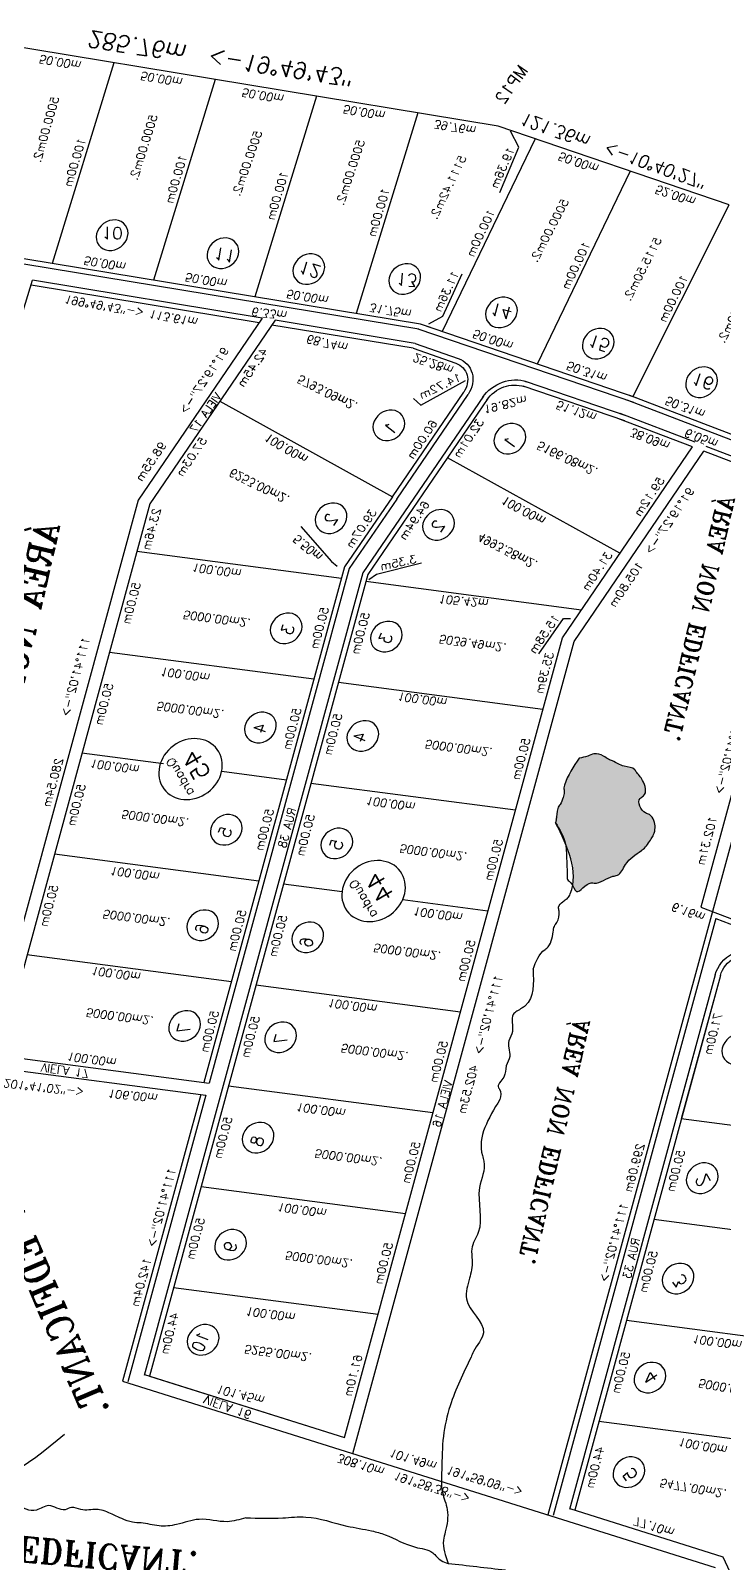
# Model space of a CAD drawing. Extents: x -23785941 to 8798891, y -8418521 to 21897894.
# Drawn here: x -3286920 to -3200502, y 5317808 to 5508656 of the extents above; entities that cross this region are included whole.
import ezdxf
from ezdxf.enums import TextEntityAlignment as Align

# ---------------------------------------------------------------- set-up
doc = ezdxf.new("R2010")
doc.units = 0
doc.header["$MEASUREMENT"] = 0
doc.header["$PDMODE"] = 34
doc.header["$PDSIZE"] = 1
doc.layers.get('0').update_dxf_attribs({"linetype": 'CONTINUOUS'})
for name, color, linetype in [('CALCADA', 3, 'CONTINUOUS'), ('REG60_100', 2, 'CONTINUOUS'), ('RUA', 1, 'CONTINUOUS'), ('TER_POLI', 5, 'CONTINUOUS'), ('VEGE', 102, 'CONTINUOUS'), ('VIEWPORT', 7, 'CONTINUOUS')]:
    doc.layers.add(name, color=color, linetype=linetype)
doc.styles.add('1_5MM', font='romans.shx', dxfattribs={"height": 6})
doc.styles.add('1MM', font='romans.shx', dxfattribs={"height": 4})
doc.styles.add('2MM', font='romans.shx', dxfattribs={"height": 8})
doc.styles.add('3MM', font='romans.shx', dxfattribs={"height": 12})

# ---------------------------------------------------------------- blocks, each defined once
blk = doc.blocks.new('A$C3D774E76')
h = blk.add_hatch(color=140)
edge = h.paths.add_edge_path()
edge.add_spline(control_points=[(-26173.18, -2432.22), (-26172.46, -2433.38), (-26171.22, -2435.41), (-26170.58, -2439.5), (-26167.08, -2441.63), (-26163.85, -2442.33), (-26160.45, -2444.29), (-26155.96, -2445.67), (-26152.7, -2449.42), (-26148.5, -2449.2), (-26144.2, -2449.83), (-26136.95, -2447.69), (-26138.35, -2441.2), (-26131.3, -2440.36), (-26127.62, -2443.07), (-26122.97, -2442.7), (-26118.91, -2440.25), (-26116.9, -2435.59), (-26115.42, -2432.74), (-26115.54, -2427.15), (-26116.13, -2421.58), (-26111.51, -2415.78), (-26115.12, -2410.79), (-26114.23, -2405.66), (-26119.29, -2401.89), (-26116.08, -2394.06), (-26120.49, -2395.42), (-26121.98, -2395.64)], knot_values=[33.775311, 33.775311, 33.775311, 33.775311, 37.834704, 40.877183, 45.689406, 48.732265, 50.885538, 57.343624, 62.955664, 63.91794, 69.695474, 77.456178, 79.379944, 87.318646, 89.470184, 93.323166, 100.262978, 102.413989, 108.498332, 109.460215, 119.127056, 125.2114, 127.363279, 136.488873, 137.850832, 145.605827, 149.433359, 149.433359, 149.433359, 149.433359], degree=3, periodic=0)
edge.add_spline(control_points=[(-26121.98, -2395.64), (-26129.58, -2403.19), (-26141.52, -2404.74), (-26153.46, -2406.3)], knot_values=[44.574138, 44.574138, 44.574138, 44.574138, 77.286616, 77.286616, 77.286616, 77.286616], degree=3, periodic=0)
edge.add_spline(control_points=[(-26153.46, -2406.3), (-26155.32, -2406.69), (-26156.65, -2409.11), (-26159.04, -2411.06), (-26159.77, -2413.38), (-26161.47, -2415.55), (-26163.25, -2417.81), (-26165.38, -2418.36), (-26169.36, -2422.91), (-26171.35, -2427.78), (-26173.18, -2432.22)], knot_values=[0, 0, 0, 0, 5.68909, 7.049675, 9.200687, 12.670317, 15.391488, 17.544762, 18.905347, 33.191019, 33.191019, 33.191019, 33.191019], degree=3, periodic=0)
for p, q in [((-26149.35, -2204.31), (-26053.97, -2099.06)), ((-26053.97, -2099.06), (-25794.07, -2264.52)), ((-26314.63, -2404.52), (-26047.78, -2110.11)), ((-26049.92, -2108.75), (-25962.21, -2164.59)), ((-26047.78, -2110.11), (-25962.21, -2164.59)), ((-26416.29, -2340.98), (-26227.89, -2133.12)), ((-26227.89, -2133.12), (-26147.5, -2205.99)), ((-26411.13, -2344.21), (-26227.48, -2141.6)), ((-26227.48, -2141.6), (-26151.53, -2210.43)), ((-26077.33, -2142.71), (-26003.24, -2209.86)), ((-25962.21, -2164.59), (-26228.48, -2458.37)), ((-25952.98, -2163.35), (-26223.31, -2461.6)), ((-26261.06, -2178.64), (-26186.96, -2245.8)), ((-26110.91, -2179.76), (-26036.82, -2246.91)), ((-26324.98, -2398.07), (-26153.39, -2208.76)), ((-26294.63, -2215.69), (-26220.54, -2282.85)), ((-26144.49, -2216.81), (-26070.39, -2283.96)), ((-26068.22, -2439.45), (-25867.38, -2217.86)), ((-26039.13, -2425.23), (-25861.17, -2228.88)), ((-25863.31, -2227.52), (-25796.13, -2270.28)), ((-26328.21, -2252.74), (-26298.64, -2279.55)), ((-26178.07, -2253.85), (-26103.97, -2321.01)), ((-25742.53, -2395.79), (-25890.72, -2261.48)), ((-25796.13, -2270.28), (-25757.53, -2263.43)), ((-26466.09, -2274.09), (-26540.34, -2361.54)), ((-26361.79, -2289.79), (-26287.7, -2356.94)), ((-26211.65, -2290.9), (-26190.41, -2310.14)), ((-26277.58, -2298.63), (-26254.12, -2319.9)), ((-25861.3, -2355.62), (-25924.29, -2298.53)), ((-26402.73, -2490.83), (-26612.94, -2312.36)), ((-26395.37, -2326.83), (-26321.28, -2393.99)), ((-26245.22, -2327.95), (-26171.12, -2395.11)), ((-26168.44, -2330.06), (-26137.55, -2358.06)), ((-25809.69, -2469.89), (-25957.87, -2335.57)), ((-26453.92, -2434.91), (-26416.29, -2340.98)), ((-26449.09, -2439.01), (-26411.13, -2344.21)), ((-26452.94, -2432.46), (-26538.72, -2359.63)), ((-26452.94, -2432.46), (-26538.72, -2359.63)), ((-26278.79, -2365), (-26204.7, -2432.15)), ((-26606, -2449.42), (-26541.28, -2373.2)), ((-26040.99, -2423.55), (-25993.3, -2370.94)), ((-26039.13, -2425.23), (-25991.45, -2372.62)), ((-25843.26, -2506.93), (-25991.45, -2372.62)), ((-26355.3, -2393.04), (-26331.18, -2394.89)), ((-26331.18, -2394.89), (-26327.61, -2395.67)), ((-26432.33, -2397.16), (-26339.5, -2434.34)), ((-26339.5, -2434.34), (-26324.98, -2398.07)), ((-26312.37, -2402.05), (-26234.27, -2472.83)), ((-26567.89, -2481.79), (-26503.17, -2405.56)), ((-26351.06, -2495.45), (-26314.63, -2404.52)), ((-26311.96, -2407.67), (-26312.11, -2403.52)), ((-26302.86, -2427.12), (-26311.96, -2407.67)), ((-26394.96, -2481.69), (-26448.11, -2436.56)), ((-26339.5, -2434.34), (-26361.15, -2488.38)), ((-26142.3, -2512.25), (-26073.59, -2436.44)), ((-26073.59, -2436.44), (-25954.78, -2502.94)), ((-26529.78, -2514.15), (-26465.05, -2437.92)), ((-26137.13, -2515.48), (-26068.22, -2439.45)), ((-26228.9, -2445.49), (-26236.14, -2463.94)), ((-26245.95, -2501.98), (-26338.78, -2464.81)), ((-26228.48, -2458.37), (-26267.93, -2556.87)), ((-26223.31, -2461.6), (-26262.65, -2559.82)), ((-26236.14, -2463.94), (-26234.01, -2466.45)), ((-26491.66, -2546.51), (-26426.94, -2470.28)), ((-26373.91, -2468.38), (-26368.92, -2469.35)), ((-26368.92, -2469.35), (-26365.51, -2492.08)), ((-26394.96, -2481.69), (-26375.55, -2493.25)), ((-26393.03, -2496.71), (-26402.75, -2490.82)), ((-26305.75, -2549.52), (-26402.73, -2490.83)), ((-26444.79, -2582.27), (-26393.02, -2496.71)), ((-26399.19, -2501), (-26400.28, -2493.67)), ((-26410.86, -2519.2), (-26399.19, -2501)), ((-26299.54, -2539.25), (-26345.31, -2511.55)), ((-26402.01, -2608.15), (-26350.24, -2522.6)), ((-26267.93, -2556.87), (-26302.82, -2537.34)), ((-25841.77, -2809.14), (-26308.68, -2547.81)), ((-26307.21, -2548.64), (-26357.52, -2635.07)), ((-26433.19, -2554.94), (-26446.27, -2574.16)), ((-26179.91, -2606.13), (-26262.65, -2559.82)), ((-26446.27, -2574.16), (-26455.42, -2575.35))]:
    blk.add_line(p, q)
at = {"color": 5}
blk.add_line((-26299.54, -2539.25), (-26345.31, -2511.55), dxfattribs=at)
for centre in [(-26046.4, -2139.42), (-26077.58, -2174.89), (-26113.73, -2213.63), (-26182.88, -2216.87), (-26219.29, -2250.44), (-26148.63, -2248.75), (-25860.31, -2258.8), (-26251.81, -2284.62), (-26181.94, -2285.42), (-25893.27, -2291.8), (-26283.94, -2324.45), (-26212.12, -2321.17), (-25925.86, -2328.56), (-26317.31, -2360.43), (-26248.92, -2359.44), (-25960.27, -2364.28), (-26283.07, -2394.64), (-26534.65, -2402.57), (-26349.39, -2406.27), (-26003.02, -2411.78), (-26493.08, -2438.04), (-26313.59, -2443.59), (-26370.34, -2452.21), (-26460.07, -2465.01), (-26327.54, -2492.64), (-26426.41, -2497.24), (-26382.76, -2523.46), (-26339.97, -2550.28), (-26292.14, -2577.51)]:
    blk.add_circle(centre, 7.5)
for centre in [(-26288.07, -2287.91), (-26180.95, -2321.78)]:
    blk.add_circle(centre, 15, dxfattribs=at)
for centre, radius, start, end in [((-26370.43, -2484.66), 10, 239.2099, 338.17119), ((-26337.64, -2499.74), 14.08, 158.66266, 239.25235)]:
    blk.add_arc(centre, radius, start, end)
at = {"color": 140}
for points, end_tangent in [([(-26049.53, -2063.54), (-26064.43, -2005.23), (-26067.32, -2002.35), (-26068.28, -1998.5), (-26070.21, -1995.62), (-26074.06, -1991.77), (-26075.98, -1986.96), (-26088.5, -1981.19), (-26091.39, -1973.49), (-26091.39, -1972.53), (-26094.28, -1969.64), (-26096.2, -1966.76), (-26096.2, -1965.8), (-26098.13, -1960.99), (-26099.09, -1959.06), (-26100.05, -1956.18), (-26101.02, -1953.29), (-26103.91, -1951.37), (-26104.87, -1948.48), (-26107.17, -1946.4)], (0.332494, 0.943105)), ([(-26173.18, -2432.22), (-26166.46, -2419.61), (-26165.5, -2418.65), (-26163.57, -2417.69), (-26161.64, -2415.76), (-26159.72, -2412.88), (-26158.76, -2410.96), (-26157.79, -2409.99), (-26153.46, -2406.3)], (0.97879, 0.204866))]:
    blk.add_spline(points, degree=3, dxfattribs=dict(at, end_tangent=end_tangent))
for points, start_tangent in [([(-25959.1, -2107.23), (-25963.18, -2099.45), (-25972.8, -2089.83), (-25977.62, -2080.21), (-25982.43, -2073.48), (-25989.17, -2067.71), (-25992.06, -2064.82), (-25996.87, -2061.94), (-26000.72, -2060.01), (-26007.46, -2056.17), (-26008.43, -2055.2), (-26013.24, -2049.43), (-26017.09, -2046.55), (-26018.05, -2043.66), (-26024.79, -2038.85), (-26026.72, -2033.08), (-26035.38, -2027.31), (-26041.16, -2023.46), (-26043.2, -2020.58), (-26045.75, -2021.12)], (0.70932, -0.704887)), ([(-25959.1, -2107.23), (-25947.7, -2120.61), (-25940.96, -2129.27), (-25924.59, -2141.78), (-25914.96, -2149.47), (-25909.19, -2153.32), (-25894.74, -2161.01), (-25887.04, -2165.82), (-25881.27, -2166.78), (-25877.92, -2168.57)], (-0.810076, 0.586325)), ([(-25877.92, -2168.57), (-25857.56, -2187.65)], (-0.72969, 0.683778)), ([(-26055.24, -2311.76), (-26037.31, -2290.38), (-26034.42, -2289.42), (-26024.79, -2280.76), (-26006.5, -2268.26), (-26001.69, -2261.52), (-25996.87, -2258.64), (-25993.02, -2255.75), (-25990.13, -2252.87), (-25982.43, -2246.13), (-25963.18, -2243.25), (-25958.36, -2234.59), (-25956.73, -2232.21)], (-0.778008, -0.628255)), ([(-26099.35, -2358.8), (-26103.91, -2368.44), (-26103.91, -2369.4), (-26108.72, -2376.13), (-26110.65, -2378.06), (-26111.61, -2379.98), (-26115.46, -2383.83), (-26117.39, -2384.79), (-26118.35, -2387.68), (-26118.35, -2388.64), (-26118.35, -2390.56), (-26119.31, -2392.49), (-26153.46, -2406.3)], (0.751507, 0.659725)), ([(-26153.46, -2406.3), (-26141.48, -2404.09), (-26137.62, -2402.17), (-26132.81, -2399.28), (-26128, -2396.39), (-26126.07, -2395.43), (-26123.66, -2395.74), (-26118.37, -2395.43), (-26117.41, -2403.13), (-26116.44, -2404.09), (-26113.56, -2412.75), (-26112.59, -2414.67), (-26114.52, -2420.44), (-26115.48, -2430.06), (-26115.48, -2431.02), (-26117.41, -2436.79), (-26118.37, -2438.72), (-26124.14, -2442.57), (-26128, -2442.57), (-26129.92, -2441.6), (-26137.62, -2443.53), (-26137.62, -2445.45), (-26144.36, -2449.3), (-26150.14, -2449.3), (-26151.1, -2449.3), (-26155.92, -2446.41), (-26161.69, -2443.53), (-26163.62, -2442.57), (-26166.51, -2441.6), (-26170.36, -2438.72), (-26171.32, -2435.83), (-26173.18, -2432.22)], (0.605368, 0.795945))]:
    blk.add_spline(points, degree=3, dxfattribs=dict(at, start_tangent=start_tangent))
for points in [[(-25956.73, -2232.21), (-25942.92, -2211.53), (-25932.33, -2200.95), (-25918.85, -2191.33), (-25909.22, -2185.56), (-25900.56, -2182.67), (-25891.89, -2175.94), (-25889, -2173.05), (-25877.92, -2168.57)], [(-26099.35, -2358.8), (-26086.55, -2346.18), (-26086.55, -2344.25), (-26086.55, -2339.44), (-26079.81, -2334.63), (-26076.92, -2330.79), (-26074.03, -2328.86), (-26070.18, -2326.94), (-26067.29, -2323.09), (-26063.44, -2319.24), (-26060.55, -2314.43), (-26059.59, -2314.43), (-26055.24, -2311.76)]]:
    blk.add_spline(points, degree=3, dxfattribs=at)
for p in [(-26402.73, -2490.83), (-26299.54, -2539.25), (-26461.35, -2572.24)]:
    blk.add_point(p)
at = {"layer": 'CALCADA'}
for p, q in [((-26147.5, -2205.99), (-26052.11, -2100.74)), ((-26316.79, -2403.18), (-26049.64, -2108.43)), ((-26322.82, -2399.41), (-26151.53, -2210.43)), ((-26064.26, -2438.8), (-25865.53, -2219.54)), ((-26040.99, -2423.55), (-25863.02, -2227.2)), ((-26401.11, -2488.93), (-26611.28, -2310.48)), ((-26453.92, -2434.91), (-26540.34, -2361.54)), ((-26337.18, -2435.27), (-26322.82, -2399.41)), ((-26353.38, -2494.52), (-26316.79, -2403.18)), ((-26337.18, -2435.27), (-26358.83, -2489.31)), ((-26396.42, -2483.73), (-26449.09, -2439.01)), ((-26064.26, -2438.8), (-25953.56, -2500.76)), ((-26396.42, -2483.73), (-26376.83, -2495.4)), ((-26304.46, -2547.38), (-26401.44, -2488.69)), ((-26300.83, -2541.39), (-26346.6, -2513.69)), ((-26269.15, -2559.05), (-26304.04, -2539.52)), ((-25840.55, -2806.96), (-26307.46, -2545.63)), ((-26181.13, -2608.32), (-26263.87, -2562))]:
    blk.add_line(p, q, dxfattribs=at)
for centre, radius, start, end in [((-26030.29, -2433.25), 14.44, 137.81147, 240.76425), ((-26370.43, -2484.66), 12.5, 239.2099, 338.17119), ((-26337.64, -2499.74), 16.58, 158.66266, 239.25235)]:
    blk.add_arc(centre, radius, start, end, dxfattribs=at)
at = {"layer": 'TER_POLI'}
for p, q in [((-26461.35, -2572.24), (-26679.18, -2387.29)), ((-26357.52, -2635.07), (-26461.35, -2572.24))]:
    blk.add_line(p, q, dxfattribs=at)
at = {"layer": 'VIEWPORT'}
blk.add_arc((-26030.29, -2433.25), 11.94, 137.81147, 240.76425, dxfattribs=at)
for p in [(-26039.13, -2425.23), (-26394.96, -2481.69), (-26361.15, -2488.38), (-26375.55, -2493.25), (-26350.76, -2494.61), (-26345.31, -2511.55), (-26307.21, -2548.64)]:
    blk.add_point(p, dxfattribs=at)
at = {"style": '1MM'}
for s, rotation, p in [('6.16m', 329.8681, (-26075.24, -2430.68)), ('6.33m', 316.76914, (-26453.52, -2438.84)), ('102.31m', 47.81147, (-26099.69, -2456.59))]:
    blk.add_text(s, height=4, rotation=rotation, dxfattribs=at).set_placement(p, align=Align.MIDDLE)
at = {"color": 1, "style": '2MM'}
for s, height, rotation, p in [('285.76m  <-19%%d49\'43"', 8, 318.89195, (-26574.39, -2489.78)), ('121.36m  <-10%%d40\'27"', 6, 329.41222, (-26415.25, -2607.78))]:
    blk.add_text(s, height=height, rotation=rotation, dxfattribs=at).set_placement(p, align=Align.MIDDLE)
at = {"attachment_point": 1}
for s, insert, char_height, width, rotation, style in [('VIELA 16', (-26020.27, -2122.36), 4, 603.212, 329.37788, '1MM'), ('10', (-26051.89, -2140.51), 6, 2.438, 54.73465, '1_5MM'), ('VIELA 17', (-26208.3, -2152.25), 4, 603.212, 318.34337, '1MM'), ('9', (-26081, -2174.23), 6, 7.631, 46.36252, '1_5MM'), ('7', (-26186.04, -2215.93), 6, 3.942, 47.92089, '1_5MM'), ('8', (-26116.72, -2212.57), 6, 4.927, 47.81261, '1_5MM'), ('6', (-26222.21, -2249.51), 6, 3.942, 49.88006, '1_5MM'), ('7', (-26151.75, -2248.35), 6, 3.942, 48.30635, '1_5MM'), ('5', (-25861.84, -2255.64), 6, 8.212, 0.07022, '1_5MM'), ('5', (-26255.32, -2284.13), 6, 8.212, 53.2236, '1_5MM'), ('6', (-26184.61, -2283.52), 6, 3.942, 43.12387, '1_5MM'), ('VIELA 16', (-26080.53, -2297.02), 4, 603.212, 47.41244, '1MM'), ('4', (-25896.36, -2289.22), 6, 5.226, 1.97758, '1_5MM'), ('5', (-26215.85, -2321.08), 6, 8.212, 50.62171, '1_5MM'), ('4', (-26287.99, -2324.61), 6, 5.226, 51.63729, '1_5MM'), ('3', (-25927.57, -2325.75), 6, 7.465, 2.85322, '1_5MM'), ('3', (-26320.57, -2361.21), 6, 7.465, 51.69154, '1_5MM'), ('4', (-26253.5, -2358.75), 6, 5.226, 55.84261, '1_5MM'), ('2', (-25962.67, -2361.15), 6, 11.198, 6.58516, '1_5MM'), ('VIELA 17', (-26437.63, -2398.16), 4, 603.212, 69.19746, '1MM'), ('3', (-26286.75, -2394.67), 6, 7.465, 55.41599, '1_5MM'), ('10', (-26536.21, -2397.72), 6, 2.438, 310.62491, '1_5MM'), ('2', (-26352.86, -2407.07), 6, 11.198, 67.79508, '1_5MM'), ('11', (-26493.56, -2432.78), 6, 3.251, 319.69318, '1_5MM'), ('2', (-26317.17, -2444.27), 6, 11.198, 67.99528, '1_5MM'), ('1', (-26372.24, -2453.38), 6, 1.625, 71.63193, '1_5MM'), ('12', (-26462.19, -2460.01), 6, 3.251, 327.45201, '1_5MM'), ('1', (-26329.59, -2492.99), 6, 1.625, 70.12549, '1_5MM'), ('13', (-26426.6, -2492.33), 6, 1.625, 314.37647, '1_5MM'), ('14', (-26385.85, -2518.43), 6, 11.198, 325.58919, '1_5MM'), ('15', (-26342.61, -2545.53), 6, 7.465, 328.13512, '1_5MM'), ('16', (-26294.95, -2573.04), 6, 5.226, 328.53025, '1_5MM')]:
    blk.add_mtext(s, dxfattribs=dict(at, insert=insert, char_height=char_height, width=width, rotation=rotation, style=style))
at = {"color": 1, "char_height": 4, "attachment_point": 1, "rotation": 5.03393, "style": '1MM'}
for insert in [(-26299.14, -2280.93), (-26192.02, -2314.81)]:
    blk.add_mtext('Quadra', dxfattribs=dict(at, insert=insert))
at = {"color": 1, "char_height": 8, "width": 20.682, "attachment_point": 1, "rotation": 5.03393, "style": '2MM'}
for s, insert in [('45', (-26296.27, -2287.71)), ('44', (-26189.15, -2321.59))]:
    blk.add_mtext(s, dxfattribs=dict(at, insert=insert))
at = {"layer": 'REG60_100', "style": '1MM'}
for s, rotation, p in [('44.00m', 47.81147, (-26059.6, -2129.1)), ('101.45m', 324.21349, (-26011.81, -2138.36)), ('50.00m', 47.81425, (-26091.16, -2163.92)), ('100.00m', 317.81147, (-26197.26, -2174.23)), ('100.00m', 317.81147, (-26036.09, -2170.93)), ('61.10m', 47.81147, (-25985.68, -2184.54)), ('50.00m', 47.81147, (-26274.88, -2199.86)), ('50.00m', 47.81425, (-26124.74, -2200.97)), ('100.00m', 317.81147, (-26225.51, -2206.05)), ('100.00m', 317.81147, (-26069.81, -2210.35)), ('50.00m', 47.81369, (-26173.14, -2224.59)), ('50.00m', 47.81425, (-26022.99, -2225.7)), ('50.00m', 47.81147, (-26308.46, -2236.9)), ('100.00m', 317.81147, (-26261.39, -2239.74)), ('50.00m', 47.81425, (-26158.31, -2238.02)), ('100.00m', 317.81147, (-26105.69, -2244.04)), ('44.00m', 47.81147, (-25872.98, -2247.87)), ('77.10m', 327.51813, (-25829.68, -2253.35)), ('100.00m', 317.81147, (-26312.23, -2261.18)), ('50.00m', 47.81147, (-26206.71, -2261.64)), ('50.00m', 47.81425, (-26056.57, -2262.75)), ('50.00m', 47.81147, (-26342.04, -2273.95)), ('50.00m', 47.81425, (-26191.89, -2275.07)), ('100.00m', 317.81147, (-26139.41, -2283.47)), ('50.00m', 47.81147, (-25904.54, -2282.69)), ('100.00m', 320.19956, (-25848.19, -2292.8)), ('50.00m', 47.80925, (-26240.29, -2298.68)), ('50.00m', 47.81425, (-26090.14, -2299.8)), ('50.00m', 47.81147, (-26375.62, -2311)), ('100.00m', 317.81147, (-26328.84, -2311.43)), ('50.00m', 47.81425, (-26225.47, -2312.12)), ('50.00m', 47.81147, (-25938.12, -2319.74)), ('100.00m', 317.81147, (-25887.14, -2325.96)), ('23.46m', 47.81147, (-26400.29, -2338.21)), ('50.00m', 47.81369, (-26273.87, -2335.73)), ('100.00m', 317.81147, (-26151.27, -2339.06)), ('50.00m', 47.80313, (-26123.72, -2336.84)), ('100.00m', 317.81147, (-26362.56, -2350.85)), ('50.00m', 47.81425, (-26259.04, -2349.17)), ('100.00m', 317.81147, (-26211.88, -2351.57)), ('50.00m', 47.81147, (-25971.7, -2356.78)), ('57.03m', 68.17119, (-26418.02, -2372.18)), ('50.00m', 47.80925, (-26307.45, -2372.78)), ('50.00m', 47.82536, (-26157.3, -2373.89)), ('50.00m', 47.81425, (-26292.62, -2386.22)), ('50.00m', 319.66675, (-26524.82, -2392.42)), ('5.50m', 347.85889, (-26344.09, -2389.87)), ('100.00m', 317.81147, (-26245.6, -2391)), ('100.00m', 49.66675, (-26576.69, -2408.72)), ('71.00m', 47.81147, (-26017.37, -2407.17)), ('42.45m', 68.17119, (-26436.51, -2418.35)), ('100.00m', 339.42362, (-26392.15, -2408.72)), ('39.07m', 68.17119, (-26335.95, -2414.71)), ('50.00m', 47.79758, (-26190.88, -2410.94)), ('3.35m', 117.15889, (-26310.25, -2418.76)), ('50.00m', 319.66675, (-26622.47, -2430.2)), ('50.00m', 319.66675, (-26486.7, -2424.79)), ('64.94m', 68.17119, (-26323, -2436.15)), ('105.42m', 315.52189, (-26273.85, -2432.41)), ('100.00m', 49.66675, (-26538.58, -2441.08)), ('35.39m', 47.78786, (-26219.55, -2442.57)), ('15.58m', 68.17119, (-26235.69, -2452.96)), ('50.00m', 319.66675, (-26448.59, -2457.15)), ('68.74m', 323.0363, (-26423.3, -2451.92)), ('50.00m', 319.66675, (-26584.36, -2462.56)), ('60.00m', 68.17119, (-26354.37, -2460.69)), ('100.00m', 49.66675, (-26500.46, -2473.44)), ('14.72m', 102.84004, (-26370.91, -2481.38)), ('32.01m', 68.10758, (-26340.56, -2477.91)), ('31.75m', 319.66147, (-26417.43, -2483.6)), ('25.28m', 329.2098, (-26382.05, -2484.94)), ('100.00m', 337.32939, (-26293.23, -2478.37)), ('31.40m', 68.17119, (-26245.65, -2488.99)), ('50.00m', 319.66675, (-26546.24, -2494.92)), ('19.82m', 295.5365, (-26343.06, -2500.33)), ('100.00m', 49.66675, (-26462.35, -2505.8)), ('11.36m', 58.82119, (-26408.61, -2509.27)), ('50.00m', 328.82147, (-26373.7, -2513.07)), ('50.00m', 319.66675, (-26508.13, -2527.28)), ('51.12m', 328.82119, (-26318.36, -2524.27)), ('59.12m', 68.17119, (-26260.65, -2527.93)), ('100.00m', 58.82786, (-26422.33, -2537.41)), ('50.31m', 328.75341, (-26331.54, -2538.62)), ('38.09m', 330.86647, (-26284.13, -2543.54)), ('39.76m', 319.66675, (-26473.91, -2556.33)), ('19.36m', 56.848, (-26442.89, -2562.81)), ('100.00m', 58.82119, (-26379.55, -2563.3)), ('50.31m', 330.83202, (-26286.48, -2564.85)), ('100.00m', 59.79591, (-26335.82, -2589.84)), ('50.00m', 328.82119, (-26421.33, -2591.79)), ('52.00m', 328.82119, (-26377.69, -2618.19))]:
    blk.add_text(s, height=4, rotation=rotation, dxfattribs=at).set_placement(p, align=Align.MIDDLE)
for s, rotation, p in [('5255.00m2.', 317.6986, (-26020.09, -2165.23)), ('5000.00m2.', 317.6986, (-26209.05, -2197.96)), ('5000.00m2.', 317.6986, (-26046.57, -2205.25)), ('5000.00m2.', 317.6986, (-26244.94, -2230.47)), ('5000.00m2.', 317.6986, (-26080, -2243.33)), ('5000.00m2.', 317.6986, (-26280.74, -2264.05)), ('5000.00m2.', 317.6986, (-26115.88, -2281.12)), ('5477.00m2.', 320.0265, (-25836.06, -2280.09)), ('5000.00m2.', 317.6986, (-26315.06, -2305.83)), ('5000.00m2.', 317.6986, (-26147.62, -2319.83)), ('5000.00m2.', 320.0265, (-25865.71, -2320.88)), ('5000.00m2.', 317.6986, (-26344.93, -2339.92)), ('5000.00m2.', 317.6986, (-26180.98, -2356)), ('6253.00m2.', 335.86818, (-26386.38, -2391.61)), ('5000.00m2.', 317.6986, (-26216.65, -2393.24)), ('5000.00m2.', 48.64266, (-26596.57, -2408.79)), ('5039.49m2.', 318.04376, (-26256.04, -2426.42)), (' 5000.00m2.', 50.18557, (-26559.91, -2440.43)), ('5793.09m2.', 335.86818, (-26404.39, -2441.4)), ('4993.58m2.', 336.42702, (-26282.99, -2464.49)), ('5000.00m2.', 52.12403, (-26520.43, -2472.69)), ('5000.00m2.', 51.02279, (-26484.97, -2507.83)), ('5166.08m2.', 335.02585, (-26303.15, -2510.95)), ('5111.42m2.', 58.80134, (-26448.53, -2539.05)), (' 5000.00m2.', 60.84031, (-26399.96, -2565.46)), ('5115.50m2.', 60.39058, (-26354.63, -2587.77)), ('5115.50m2.', 60.39058, (-26308.14, -2610.66))]:
    blk.add_text(s, height=4, rotation=rotation, dxfattribs=at).set_placement(p, align=Align.BOTTOM_CENTER)
at = {"layer": 'RUA', "style": '1MM'}
for s, rotation, p in [('111%%d41\'02"->  142.04m', 47.81341, (-26104.62, -2149)), ('201%%d41\'02"->', 316.85576, (-26200.25, -2149.26)), ('308.10m  191%%d58\'38"->', 327.51813, (-25926.8, -2175.27)), ('106.00m', 315.8683, (-26169.49, -2179.49)), ('101.49m  191%%d59\'09"->', 326.80159, (-25913.11, -2195.98)), ('280.54m', 47.81147, (-26325.06, -2234.36)), ('111%%d41\'02"->', 47.81147, (-26362.15, -2270.99)), ('111%%d41\'02"->  402.53m', 47.81147, (-26084.52, -2319.59)), ('299.06m  111%%d41\'02"->', 47.81147, (-25970.76, -2325.97)), ('98.55m', 68.17119, (-26428.47, -2356.1)), ('199%%d49\'43"-> 113.61m', 320.17868, (-26497.11, -2389.38)), ('91%%d19\'27"->', 68.17119, (-26445.94, -2397.19)), ('  111%%d41\'02"->', 47.81147, (-26130.73, -2489.8)), ('91%%d19\'27"->  105.80m', 68.17119, (-26238.84, -2515.12))]:
    blk.add_text(s, height=4, rotation=rotation, dxfattribs=at).set_placement(p, align=Align.MIDDLE)
at = {"layer": 'RUA', "attachment_point": 1, "style": '1_5MM'}
for s, insert, char_height, width, rotation in [('RUA 38', (-26242.22, -2313.33), 4, 808.839, 47.3072), ('RUA 33', (-25957.19, -2322.97), 4, 808.839, 45.95424), ('MP12', (-26481.13, -2596.6), 6, 69.415, 69.49536)]:
    blk.add_mtext(s, dxfattribs=dict(at, insert=insert, char_height=char_height, width=width, rotation=rotation))
at = {"layer": 'VEGE', "width": 262.446, "attachment_point": 1}
for insert, char_height, rotation, style in [((-26078.66, -1945.97), 12, 315.34149, '3MM'), ((-26251.49, -2116.74), 12, 11.67118, '3MM'), ((-26439.78, -2298.45), 12, 45.34149, '3MM'), ((-26066.83, -2360.69), 8, 45.34149, '2MM'), ((-26240.17, -2553.64), 8, 45.34149, '2MM')]:
    blk.add_mtext('\\Fromant.shx;ÁREA NON EDFICANT.', dxfattribs=dict(at, insert=insert, char_height=char_height, rotation=rotation, style=style))
at = {"layer": 'VIEWPORT', "style": '1MM'}
blk.add_text('6.05m', height=4, rotation=330.90702, dxfattribs=at).set_placement((-26268.6, -2562.41), align=Align.MIDDLE)

msp = doc.modelspace()

# ---------------------------------------------------------------- block references
at = {"linetype": 'Continuous', "xscale": 240.4782668173248, "yscale": -275.6364145158877, "zscale": 240.4782668173248, "rotation": 306.4169145854838}
msp.add_blockref('A$C3D774E76', (-21555, -44868), dxfattribs=at)

doc.saveas('drawing.dxf')
